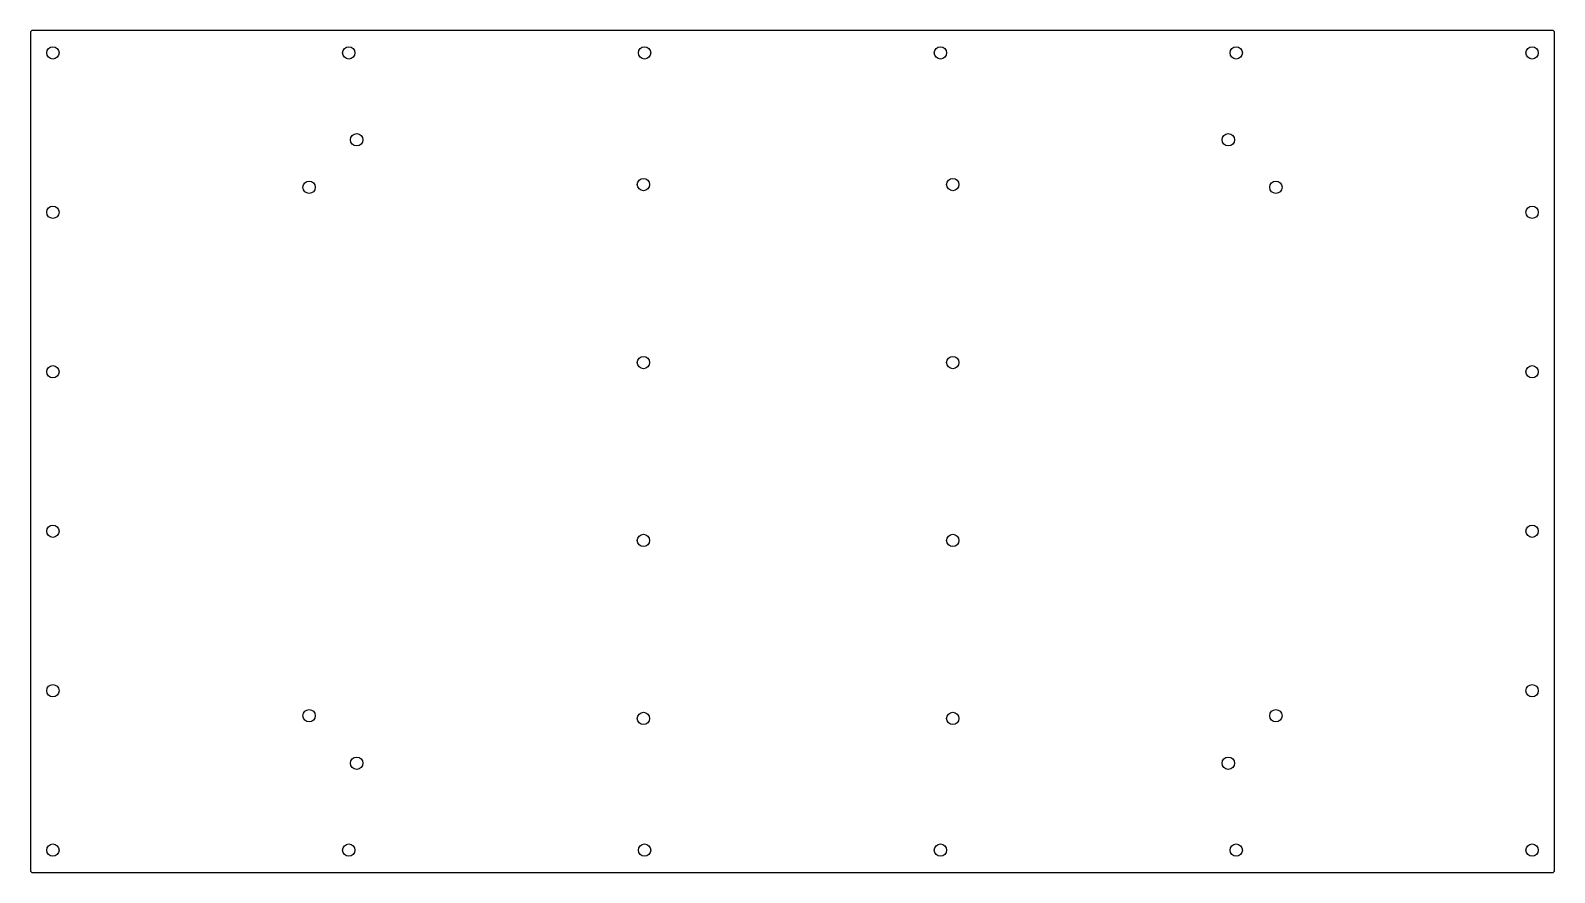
# Model space of a CAD drawing. Header units: millimetres. Extents: x -340 to 340, y -188 to 188.
import ezdxf

# ---------------------------------------------------------------- set-up
doc = ezdxf.new("R2010")
doc.units = ezdxf.units.MM

msp = doc.modelspace()

# ---------------------------------------------------------------- linework, layer by layer
at = {"color": 7, "linetype": 'Continuous', "lineweight": 25}
for p, q in [((-340, 187), (-340, -187)), ((339, 188), (-339, 188)), ((340, -187), (340, 187)), ((-339, -188), (339, -188))]:
    msp.add_line(p, q, dxfattribs=at)
for centre in [(-330, 178), (-198, 178), (-66, 178), (66, 178), (198, 178), (330, 178), (-194.46, 139.18), (194.46, 139.18), (-215.68, 117.96), (-66.5, 119.18), (71.5, 119.18), (215.68, 117.96), (-330, 106.8), (330, 106.8), (-66.5, 39.73), (71.5, 39.73), (-330, 35.6), (330, 35.6), (-330, -35.6), (330, -35.6), (-66.5, -39.73), (71.5, -39.73), (-330, -106.8), (330, -106.8), (-215.68, -117.96), (215.68, -117.96), (-66.5, -119.18), (71.5, -119.18), (-194.46, -139.18), (194.46, -139.18), (-330, -178), (-198, -178), (-66, -178), (66, -178), (198, -178), (330, -178)]:
    msp.add_circle(centre, 2.75, dxfattribs=at)
for centre, start, end in [((-339, 187), 90, 180), ((339, 187), 360, 90), ((-339, -187), 180, 270), ((339, -187), 270, 0)]:
    msp.add_arc(centre, 1, start, end, dxfattribs=at)

doc.saveas('drawing.dxf')
